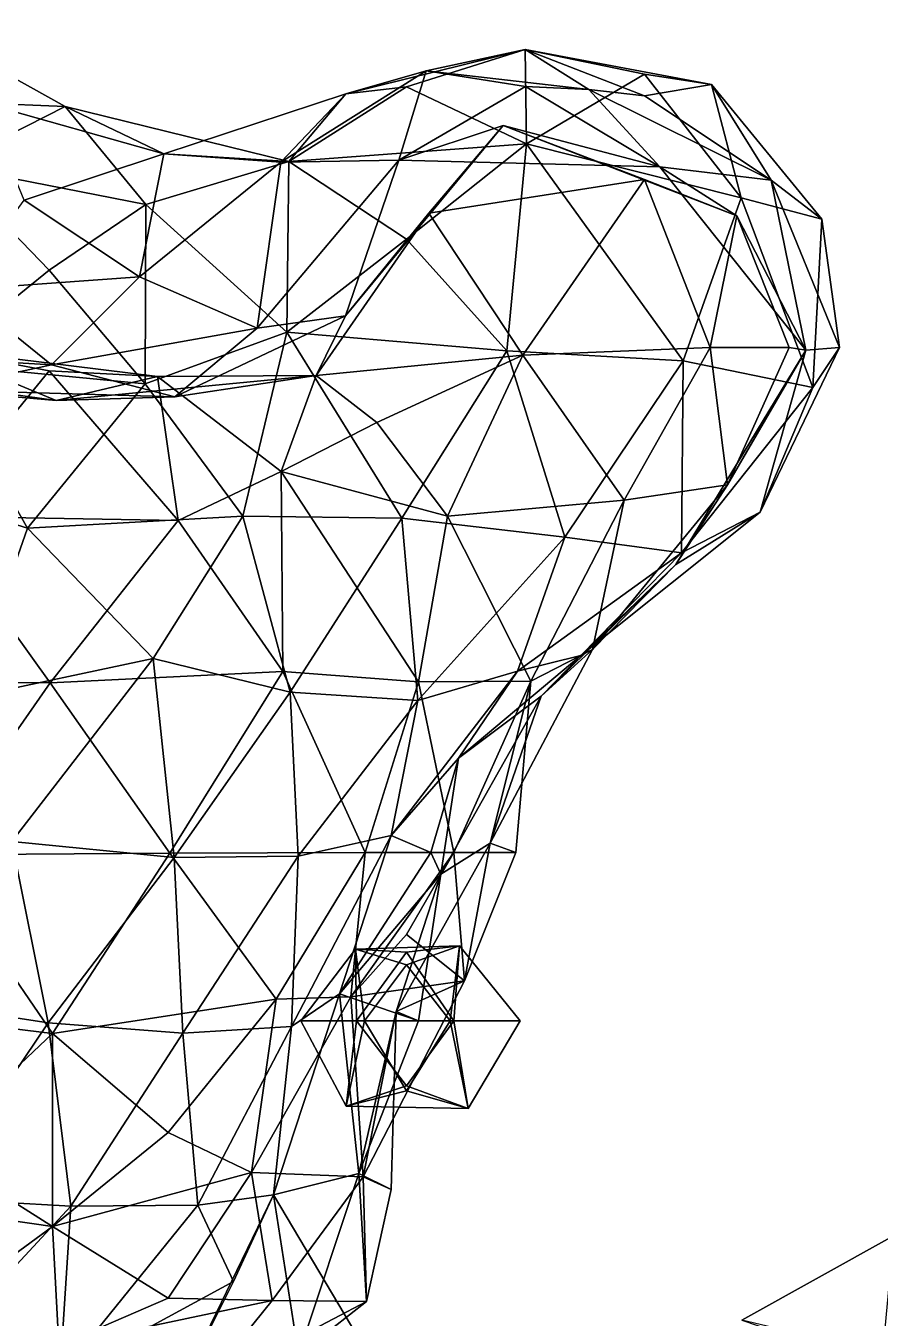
# Model space of a CAD drawing. Extents: x 290034 to 295698, y 4553723 to 4561693.
# Drawn here: x 294730.9 to 294821.3, y 4559677.3 to 4559814.1 of the extents above; entities that cross this region are included whole.
import ezdxf

# ---------------------------------------------------------------- set-up
doc = ezdxf.new("R2010")
doc.units = 0
doc.layers.add('Au_ppm_Pref_-_0_2', color=7, linetype='CONTINUOUS')

msp = doc.modelspace()

# ---------------------------------------------------------------- linework, layer by layer
at = {"layer": 'Au_ppm_Pref_-_0_2'}
for points in [[(294735.02, 4559805.54, 1740.19), (294726.42, 4559805.87, 1746.16), (294719.68, 4559814.06, 1740.72)], [(294719.68, 4559814.06, 1740.72), (294722.64, 4559799.25, 1733.75), (294735.02, 4559805.54, 1740.19)], [(294773.24, 4559809.29, 1750.98), (294764.72, 4559806.88, 1746.16), (294783.71, 4559811.57, 1745.87)], [(294783.71, 4559811.57, 1745.87), (294764.72, 4559806.88, 1746.16), (294771.13, 4559807.6, 1742.9)], [(294783.71, 4559811.57, 1745.87), (294771.13, 4559807.6, 1742.9), (294783.85, 4559801.56, 1738.81)], [(294790.45, 4559807.33, 1752.1), (294773.24, 4559809.29, 1750.98), (294783.71, 4559811.57, 1745.87)], [(294796.33, 4559806.66, 1749.11), (294790.45, 4559807.33, 1752.1), (294783.71, 4559811.57, 1745.87)], [(294796.33, 4559806.66, 1749.11), (294783.71, 4559811.57, 1745.87), (294803.43, 4559807.86, 1746.16)], [(294783.71, 4559811.57, 1745.87), (294783.85, 4559801.56, 1738.81), (294796.33, 4559808.96, 1742.45)], [(294783.71, 4559811.57, 1745.87), (294796.33, 4559808.96, 1742.45), (294803.43, 4559807.86, 1746.16)], [(294773.24, 4559809.29, 1750.98), (294770.32, 4559799.85, 1758.2), (294757.84, 4559799.62, 1752.19)], [(294773.24, 4559809.29, 1750.98), (294757.84, 4559799.62, 1752.19), (294764.72, 4559806.88, 1746.16)], [(294773.24, 4559809.29, 1750.98), (294783.73, 4559807.63, 1755.37), (294770.32, 4559799.85, 1758.2)], [(294773.24, 4559809.29, 1750.98), (294790.45, 4559807.33, 1752.1), (294783.73, 4559807.63, 1755.37)], [(294806.56, 4559795.87, 1740.67), (294796.33, 4559808.96, 1742.45), (294783.85, 4559801.56, 1738.81)], [(294806.56, 4559795.87, 1740.67), (294803.43, 4559807.86, 1746.16), (294796.33, 4559808.96, 1742.45)], [(294796.33, 4559806.66, 1749.11), (294803.43, 4559807.86, 1746.16), (294809.75, 4559797.74, 1752.05)], [(294806.56, 4559795.87, 1740.67), (294815.12, 4559793.61, 1746.16), (294803.43, 4559807.86, 1746.16)], [(294815.12, 4559793.61, 1746.16), (294809.75, 4559797.74, 1752.05), (294803.43, 4559807.86, 1746.16)], [(294745.45, 4559800.5, 1746.53), (294764.72, 4559806.88, 1746.16), (294757.84, 4559799.62, 1752.19)], [(294745.45, 4559800.5, 1746.53), (294758.69, 4559799.7, 1739.67), (294764.72, 4559806.88, 1746.16)], [(294771.13, 4559807.6, 1742.9), (294764.72, 4559806.88, 1746.16), (294758.69, 4559799.7, 1739.67)], [(294771.13, 4559807.6, 1742.9), (294758.69, 4559799.7, 1739.67), (294783.85, 4559801.56, 1738.81)], [(294783.73, 4559807.63, 1755.37), (294797.95, 4559799.15, 1758.51), (294770.32, 4559799.85, 1758.2)], [(294783.73, 4559807.63, 1755.37), (294790.45, 4559807.33, 1752.1), (294797.95, 4559799.15, 1758.51)], [(294790.45, 4559807.33, 1752.1), (294809.75, 4559797.74, 1752.05), (294797.95, 4559799.15, 1758.51)], [(294790.45, 4559807.33, 1752.1), (294796.33, 4559806.66, 1749.11), (294809.75, 4559797.74, 1752.05)], [(294735.02, 4559805.54, 1740.19), (294722.64, 4559799.25, 1733.75), (294743.54, 4559795.16, 1735.21)], [(294730.68, 4559795.61, 1750.12), (294726.42, 4559805.87, 1746.16), (294745.45, 4559800.5, 1746.53)], [(294726.42, 4559805.87, 1746.16), (294735.02, 4559805.54, 1740.19), (294745.45, 4559800.5, 1746.53)], [(294758.69, 4559799.7, 1739.67), (294745.45, 4559800.5, 1746.53), (294735.02, 4559805.54, 1740.19)], [(294735.02, 4559805.54, 1740.19), (294743.54, 4559795.16, 1735.21), (294758.69, 4559799.7, 1739.67)], [(294770.32, 4559799.85, 1758.2), (294781.38, 4559803.51, 1764.02), (294764.69, 4559783.38, 1763.98)], [(294773.5, 4559794.22, 1768.95), (294764.69, 4559783.38, 1763.98), (294781.38, 4559803.51, 1764.02)], [(294770.32, 4559799.85, 1758.2), (294797.95, 4559799.15, 1758.51), (294781.38, 4559803.51, 1764.02)], [(294781.38, 4559803.51, 1764.02), (294796.33, 4559797.8, 1769.92), (294773.5, 4559794.22, 1768.95)], [(294781.38, 4559803.51, 1764.02), (294806.12, 4559793.95, 1763.14), (294796.33, 4559797.8, 1769.92)], [(294781.38, 4559803.51, 1764.02), (294797.95, 4559799.15, 1758.51), (294806.12, 4559793.95, 1763.14)], [(294783.85, 4559801.56, 1738.81), (294758.69, 4559799.7, 1739.67), (294771.13, 4559791.49, 1736.39)], [(294781.75, 4559779.65, 1735.96), (294783.85, 4559801.56, 1738.81), (294771.13, 4559791.49, 1736.39)], [(294800.42, 4559778.59, 1738.92), (294783.85, 4559801.56, 1738.81), (294781.75, 4559779.65, 1735.96)], [(294806.56, 4559795.87, 1740.67), (294783.85, 4559801.56, 1738.81), (294800.42, 4559778.59, 1738.92)], [(294742.89, 4559787.51, 1753.17), (294730.68, 4559795.61, 1750.12), (294745.45, 4559800.5, 1746.53)], [(294742.89, 4559787.51, 1753.17), (294745.45, 4559800.5, 1746.53), (294757.84, 4559799.62, 1752.19)], [(294758.49, 4559781.63, 1733.38), (294758.69, 4559799.7, 1739.67), (294743.54, 4559795.16, 1735.21)], [(294755.34, 4559782.08, 1758.83), (294770.32, 4559799.85, 1758.2), (294764.69, 4559783.38, 1763.98)], [(294755.34, 4559782.08, 1758.83), (294757.84, 4559799.62, 1752.19), (294770.32, 4559799.85, 1758.2)], [(294758.49, 4559781.63, 1733.38), (294771.13, 4559791.49, 1736.39), (294758.69, 4559799.7, 1739.67)], [(294721.1, 4559778.33, 1730.38), (294733.33, 4559788.22, 1731.54), (294722.64, 4559799.25, 1733.75)], [(294733.33, 4559788.22, 1731.54), (294743.54, 4559795.16, 1735.21), (294722.64, 4559799.25, 1733.75)], [(294742.89, 4559787.51, 1753.17), (294757.84, 4559799.62, 1752.19), (294755.34, 4559782.08, 1758.83)], [(294806.12, 4559793.95, 1763.14), (294797.95, 4559799.15, 1758.51), (294813.42, 4559779.75, 1758.62)], [(294797.95, 4559799.15, 1758.51), (294809.75, 4559797.74, 1752.05), (294813.42, 4559779.75, 1758.62)], [(294773.5, 4559794.22, 1768.95), (294796.33, 4559797.8, 1769.92), (294783.45, 4559779.19, 1772.4)], [(294783.45, 4559779.19, 1772.4), (294796.33, 4559797.8, 1769.92), (294803.29, 4559780, 1769.24)], [(294803.29, 4559780, 1769.24), (294796.33, 4559797.8, 1769.92), (294806.12, 4559793.95, 1763.14)], [(294813.42, 4559779.75, 1758.62), (294809.75, 4559797.74, 1752.05), (294816.96, 4559780, 1752.43)], [(294816.96, 4559780, 1752.43), (294809.75, 4559797.74, 1752.05), (294815.12, 4559793.61, 1746.16)], [(294723.74, 4559786.11, 1752.72), (294730.68, 4559795.61, 1750.12), (294742.89, 4559787.51, 1753.17)], [(294806.56, 4559795.87, 1740.67), (294800.42, 4559778.59, 1738.92), (294814.15, 4559775.8, 1744.75)], [(294806.56, 4559795.87, 1740.67), (294814.15, 4559775.8, 1744.75), (294815.12, 4559793.61, 1746.16)], [(294743.54, 4559795.16, 1735.21), (294733.33, 4559788.22, 1731.54), (294743.48, 4559776.17, 1730.78)], [(294743.54, 4559795.16, 1735.21), (294743.48, 4559776.17, 1730.78), (294758.49, 4559781.63, 1733.38)], [(294764.69, 4559783.38, 1763.98), (294773.5, 4559794.22, 1768.95), (294761.57, 4559777.06, 1769.83)], [(294761.57, 4559777.06, 1769.83), (294773.5, 4559794.22, 1768.95), (294783.45, 4559779.19, 1772.4)], [(294803.29, 4559780, 1769.24), (294806.12, 4559793.95, 1763.14), (294811.65, 4559780, 1763.98)], [(294813.42, 4559779.75, 1758.62), (294811.65, 4559780, 1763.98), (294806.12, 4559793.95, 1763.14)], [(294815.12, 4559793.61, 1746.16), (294814.15, 4559775.8, 1744.75), (294816.96, 4559780, 1752.43)], [(294771.13, 4559791.49, 1736.39), (294758.49, 4559781.63, 1733.38), (294781.75, 4559779.65, 1735.96)], [(294721.1, 4559778.33, 1730.38), (294743.48, 4559776.17, 1730.78), (294733.33, 4559788.22, 1731.54)], [(294733.57, 4559778.18, 1757.08), (294723.74, 4559786.11, 1752.72), (294742.89, 4559787.51, 1753.17)], [(294733.57, 4559778.18, 1757.08), (294742.89, 4559787.51, 1753.17), (294755.34, 4559782.08, 1758.83)], [(294733.57, 4559778.18, 1757.08), (294708.24, 4559779.67, 1757.62), (294723.74, 4559786.11, 1752.72)], [(294755.34, 4559782.08, 1758.83), (294764.69, 4559783.38, 1763.98), (294746.64, 4559774.79, 1764.07)], [(294746.64, 4559774.79, 1764.07), (294764.69, 4559783.38, 1763.98), (294761.57, 4559777.06, 1769.83)], [(294733.57, 4559778.18, 1757.08), (294755.34, 4559782.08, 1758.83), (294746.64, 4559774.79, 1764.07)], [(294743.48, 4559776.17, 1730.78), (294753.82, 4559762.18, 1730.56), (294758.49, 4559781.63, 1733.38)], [(294758.49, 4559781.63, 1733.38), (294753.82, 4559762.18, 1730.56), (294770.65, 4559761.95, 1735.07)], [(294770.65, 4559761.95, 1735.07), (294781.75, 4559779.65, 1735.96), (294758.49, 4559781.63, 1733.38)], [(294733.57, 4559778.18, 1757.08), (294721.26, 4559775.53, 1764), (294708.24, 4559779.67, 1757.62)], [(294734.05, 4559774.42, 1770.24), (294720.75, 4559779.91, 1775.85), (294708.27, 4559778, 1770.14)], [(294720.76, 4559762.15, 1781.74), (294720.75, 4559779.91, 1775.85), (294733.33, 4559777.55, 1780.98)], [(294734.05, 4559774.42, 1770.24), (294744.78, 4559776.93, 1775.38), (294720.75, 4559779.91, 1775.85)], [(294720.75, 4559779.91, 1775.85), (294744.78, 4559776.93, 1775.38), (294733.33, 4559777.55, 1780.98)], [(294761.57, 4559777.06, 1769.83), (294783.45, 4559779.19, 1772.4), (294768, 4559772.07, 1774.69)], [(294768, 4559772.07, 1774.69), (294783.45, 4559779.19, 1772.4), (294775.5, 4559762.18, 1774.77)], [(294781.75, 4559779.65, 1735.96), (294770.65, 4559761.95, 1735.07), (294787.91, 4559759.95, 1739.45)], [(294775.5, 4559762.18, 1774.77), (294783.45, 4559779.19, 1772.4), (294794.2, 4559763.87, 1769.47)], [(294787.91, 4559759.95, 1739.45), (294800.42, 4559778.59, 1738.92), (294781.75, 4559779.65, 1735.96)], [(294803.29, 4559780, 1769.24), (294794.2, 4559763.87, 1769.47), (294783.45, 4559779.19, 1772.4)], [(294803.29, 4559780, 1769.24), (294805.12, 4559765.47, 1762.69), (294794.2, 4559763.87, 1769.47)], [(294805.12, 4559765.47, 1762.69), (294813.42, 4559779.75, 1758.62), (294799.66, 4559757.05, 1758.1)], [(294799.66, 4559757.05, 1758.1), (294813.42, 4559779.75, 1758.62), (294808.58, 4559762.58, 1752.15)], [(294803.29, 4559780, 1769.24), (294811.65, 4559780, 1763.98), (294805.12, 4559765.47, 1762.69)], [(294805.12, 4559765.47, 1762.69), (294811.65, 4559780, 1763.98), (294813.42, 4559779.75, 1758.62)], [(294813.42, 4559779.75, 1758.62), (294816.96, 4559780, 1752.43), (294808.58, 4559762.58, 1752.15)], [(294814.15, 4559775.8, 1744.75), (294808.58, 4559762.58, 1752.15), (294816.96, 4559780, 1752.43)], [(294721.26, 4559775.53, 1764), (294734.05, 4559774.42, 1770.24), (294708.27, 4559778, 1770.14)], [(294721.1, 4559778.33, 1730.38), (294711.51, 4559766.98, 1726.39), (294731.02, 4559760.91, 1728.93)], [(294721.1, 4559778.33, 1730.38), (294731.02, 4559760.91, 1728.93), (294743.48, 4559776.17, 1730.78)], [(294733.57, 4559778.18, 1757.08), (294746.64, 4559774.79, 1764.07), (294721.26, 4559775.53, 1764)], [(294800.42, 4559778.59, 1738.92), (294787.91, 4559759.95, 1739.45), (294800.27, 4559758.29, 1745.79)], [(294800.42, 4559778.59, 1738.92), (294800.27, 4559758.29, 1745.79), (294814.15, 4559775.8, 1744.75)], [(294720.76, 4559762.15, 1781.74), (294733.33, 4559777.55, 1780.98), (294746.97, 4559761.7, 1780.73)], [(294744.78, 4559776.93, 1775.38), (294746.97, 4559761.7, 1780.73), (294733.33, 4559777.55, 1780.98)], [(294746.64, 4559774.79, 1764.07), (294761.57, 4559777.06, 1769.83), (294734.05, 4559774.42, 1770.24)], [(294734.05, 4559774.42, 1770.24), (294761.57, 4559777.06, 1769.83), (294744.78, 4559776.93, 1775.38)], [(294757.89, 4559766.89, 1777.13), (294744.78, 4559776.93, 1775.38), (294761.57, 4559777.06, 1769.83)], [(294746.97, 4559761.7, 1780.73), (294744.78, 4559776.93, 1775.38), (294757.89, 4559766.89, 1777.13)], [(294761.57, 4559777.06, 1769.83), (294768, 4559772.07, 1774.69), (294757.89, 4559766.89, 1777.13)], [(294721.26, 4559775.53, 1764), (294746.64, 4559774.79, 1764.07), (294734.05, 4559774.42, 1770.24)], [(294731.02, 4559760.91, 1728.93), (294753.82, 4559762.18, 1730.56), (294743.48, 4559776.17, 1730.78)], [(294808.58, 4559762.58, 1752.15), (294814.15, 4559775.8, 1744.75), (294800.27, 4559758.29, 1745.79)], [(294768, 4559772.07, 1774.69), (294775.5, 4559762.18, 1774.77), (294757.89, 4559766.89, 1777.13)], [(294731.02, 4559760.91, 1728.93), (294711.51, 4559766.98, 1726.39), (294724.71, 4559742.93, 1727.06)], [(294758.07, 4559745.74, 1780.32), (294746.97, 4559761.7, 1780.73), (294757.89, 4559766.89, 1777.13)], [(294775.5, 4559762.18, 1774.77), (294772.41, 4559744.63, 1776.68), (294757.89, 4559766.89, 1777.13)], [(294758.07, 4559745.74, 1780.32), (294757.89, 4559766.89, 1777.13), (294772.41, 4559744.63, 1776.68)], [(294794.2, 4559763.87, 1769.47), (294805.12, 4559765.47, 1762.69), (294790.85, 4559748.06, 1763.98)], [(294805.12, 4559765.47, 1762.69), (294799.66, 4559757.05, 1758.1), (294790.85, 4559748.06, 1763.98)], [(294794.2, 4559763.87, 1769.47), (294784.32, 4559744.7, 1769.93), (294775.5, 4559762.18, 1774.77)], [(294794.2, 4559763.87, 1769.47), (294790.85, 4559748.06, 1763.98), (294784.32, 4559744.7, 1769.93)], [(294708, 4559744.67, 1780.01), (294720.76, 4559762.15, 1781.74), (294733.41, 4559744.52, 1781.57)], [(294733.41, 4559744.52, 1781.57), (294720.76, 4559762.15, 1781.74), (294746.97, 4559761.7, 1780.73)], [(294731.02, 4559760.91, 1728.93), (294744.34, 4559747.1, 1730), (294753.82, 4559762.18, 1730.56)], [(294733.41, 4559744.52, 1781.57), (294746.97, 4559761.7, 1780.73), (294758.07, 4559745.74, 1780.32)], [(294744.34, 4559747.1, 1730), (294758.83, 4559743.52, 1734.93), (294753.82, 4559762.18, 1730.56)], [(294758.83, 4559743.52, 1734.93), (294770.65, 4559761.95, 1735.07), (294753.82, 4559762.18, 1730.56)], [(294758.83, 4559743.52, 1734.93), (294772.33, 4559742.64, 1740.36), (294770.65, 4559761.95, 1735.07)], [(294772.33, 4559742.64, 1740.36), (294787.91, 4559759.95, 1739.45), (294770.65, 4559761.95, 1735.07)], [(294772.41, 4559744.63, 1776.68), (294775.5, 4559762.18, 1774.77), (294784.32, 4559744.7, 1769.93)], [(294808.58, 4559762.58, 1752.15), (294800.27, 4559758.29, 1745.79), (294789.61, 4559747.43, 1752.1)], [(294808.58, 4559762.58, 1752.15), (294789.61, 4559747.43, 1752.1), (294799.66, 4559757.05, 1758.1)], [(294731.02, 4559760.91, 1728.93), (294724.71, 4559742.93, 1727.06), (294744.34, 4559747.1, 1730)], [(294782.88, 4559745.75, 1745.79), (294787.91, 4559759.95, 1739.45), (294772.33, 4559742.64, 1740.36)], [(294800.27, 4559758.29, 1745.79), (294787.91, 4559759.95, 1739.45), (294782.88, 4559745.75, 1745.79)], [(294789.61, 4559747.43, 1752.1), (294800.27, 4559758.29, 1745.79), (294782.88, 4559745.75, 1745.79)], [(294790.85, 4559748.06, 1763.98), (294799.66, 4559757.05, 1758.1), (294785.41, 4559743.11, 1758.2)], [(294799.66, 4559757.05, 1758.1), (294789.61, 4559747.43, 1752.1), (294785.41, 4559743.11, 1758.2)], [(294780.01, 4559727.56, 1763.8), (294784.32, 4559744.7, 1769.93), (294790.85, 4559748.06, 1763.98)], [(294790.85, 4559748.06, 1763.98), (294785.41, 4559743.11, 1758.2), (294780.01, 4559727.56, 1763.8)], [(294744.34, 4559747.1, 1730), (294724.71, 4559742.93, 1727.06), (294729.38, 4559727.72, 1729.13)], [(294744.34, 4559747.1, 1730), (294729.38, 4559727.72, 1729.13), (294746.54, 4559726.02, 1735.03)], [(294744.34, 4559747.1, 1730), (294746.54, 4559726.02, 1735.03), (294758.83, 4559743.52, 1734.93)], [(294776.66, 4559736.54, 1752.1), (294785.41, 4559743.11, 1758.2), (294789.61, 4559747.43, 1752.1)], [(294789.61, 4559747.43, 1752.1), (294782.88, 4559745.75, 1745.79), (294776.66, 4559736.54, 1752.1)], [(294746.11, 4559726.49, 1781.51), (294733.41, 4559744.52, 1781.57), (294758.07, 4559745.74, 1780.32)], [(294746.11, 4559726.49, 1781.51), (294758.07, 4559745.74, 1780.32), (294766.78, 4559726.55, 1779.75)], [(294766.78, 4559726.55, 1779.75), (294758.07, 4559745.74, 1780.32), (294772.41, 4559744.63, 1776.68)], [(294782.88, 4559745.75, 1745.79), (294772.33, 4559742.64, 1740.36), (294769.51, 4559728.35, 1746.77)], [(294782.88, 4559745.75, 1745.79), (294769.51, 4559728.35, 1746.77), (294776.66, 4559736.54, 1752.1)], [(294720.73, 4559726.31, 1780.51), (294708, 4559744.67, 1780.01), (294733.41, 4559744.52, 1781.57)], [(294720.73, 4559726.31, 1780.51), (294733.41, 4559744.52, 1781.57), (294746.11, 4559726.49, 1781.51)], [(294776.15, 4559726.55, 1774.51), (294766.78, 4559726.55, 1779.75), (294772.41, 4559744.63, 1776.68)], [(294772.41, 4559744.63, 1776.68), (294784.32, 4559744.7, 1769.93), (294776.15, 4559726.55, 1774.51)], [(294782.71, 4559726.55, 1769.92), (294776.15, 4559726.55, 1774.51), (294784.32, 4559744.7, 1769.93)], [(294780.01, 4559727.56, 1763.8), (294782.71, 4559726.55, 1769.92), (294784.32, 4559744.7, 1769.93)], [(294746.54, 4559726.02, 1735.03), (294759.67, 4559726.19, 1740.36), (294758.83, 4559743.52, 1734.93)], [(294758.83, 4559743.52, 1734.93), (294759.67, 4559726.19, 1740.36), (294772.33, 4559742.64, 1740.36)], [(294759.67, 4559726.19, 1740.36), (294769.51, 4559728.35, 1746.77), (294772.33, 4559742.64, 1740.36)], [(294780.01, 4559727.56, 1763.8), (294785.41, 4559743.11, 1758.2), (294774.77, 4559724.26, 1757.2)], [(294785.41, 4559743.11, 1758.2), (294776.66, 4559736.54, 1752.1), (294774.77, 4559724.26, 1757.2)], [(294773.71, 4559726.55, 1752.1), (294776.66, 4559736.54, 1752.1), (294769.51, 4559728.35, 1746.77)], [(294776.66, 4559736.54, 1752.1), (294773.71, 4559726.55, 1752.1), (294774.77, 4559724.26, 1757.2)], [(294729.38, 4559727.72, 1729.13), (294716.95, 4559711.04, 1728.89), (294733.21, 4559708.54, 1734.29)], [(294729.38, 4559727.72, 1729.13), (294733.21, 4559708.54, 1734.29), (294746.54, 4559726.02, 1735.03)], [(294769.51, 4559728.35, 1746.77), (294758.98, 4559708.15, 1746.36), (294764.06, 4559711.62, 1753.04)], [(294758.98, 4559708.15, 1746.36), (294769.51, 4559728.35, 1746.77), (294759.67, 4559726.19, 1740.36)], [(294764.06, 4559711.62, 1753.04), (294773.71, 4559726.55, 1752.1), (294769.51, 4559728.35, 1746.77)], [(294777.3, 4559712.98, 1769.92), (294780.01, 4559727.56, 1763.8), (294770.06, 4559709.75, 1763.87)], [(294780.01, 4559727.56, 1763.8), (294774.77, 4559724.26, 1757.2), (294770.06, 4559709.75, 1763.87)], [(294777.3, 4559712.98, 1769.92), (294782.71, 4559726.55, 1769.92), (294780.01, 4559727.56, 1763.8)], [(294707.87, 4559710.56, 1779.72), (294720.73, 4559726.31, 1780.51), (294733.66, 4559707.4, 1780.55)], [(294720.73, 4559726.31, 1780.51), (294746.11, 4559726.49, 1781.51), (294733.66, 4559707.4, 1780.55)], [(294746.54, 4559726.02, 1735.03), (294733.21, 4559708.54, 1734.29), (294747.48, 4559707.43, 1739.85)], [(294733.66, 4559707.4, 1780.55), (294746.11, 4559726.49, 1781.51), (294757.34, 4559711.05, 1780.46)], [(294746.11, 4559726.49, 1781.51), (294766.78, 4559726.55, 1779.75), (294757.34, 4559711.05, 1780.46)], [(294746.54, 4559726.02, 1735.03), (294747.48, 4559707.43, 1739.85), (294759.67, 4559726.19, 1740.36)], [(294747.48, 4559707.43, 1739.85), (294758.98, 4559708.15, 1746.36), (294759.67, 4559726.19, 1740.36)], [(294765.27, 4559711.28, 1775.26), (294757.34, 4559711.05, 1780.46), (294766.78, 4559726.55, 1779.75)], [(294764.06, 4559711.62, 1753.04), (294774.77, 4559724.26, 1757.2), (294773.71, 4559726.55, 1752.1)], [(294776.15, 4559726.55, 1774.51), (294765.27, 4559711.28, 1775.26), (294766.78, 4559726.55, 1779.75)], [(294771.13, 4559717.87, 1772.81), (294765.27, 4559711.28, 1775.26), (294776.15, 4559726.55, 1774.51)], [(294771.13, 4559717.87, 1772.81), (294776.15, 4559726.55, 1774.51), (294777.3, 4559712.98, 1769.92)], [(294782.71, 4559726.55, 1769.92), (294777.3, 4559712.98, 1769.92), (294776.15, 4559726.55, 1774.51)], [(294764.06, 4559711.62, 1753.04), (294772.41, 4559708.73, 1758.04), (294774.77, 4559724.26, 1757.2)], [(294774.77, 4559724.26, 1757.2), (294772.41, 4559708.73, 1758.04), (294770.06, 4559709.75, 1763.87)], [(294777.3, 4559712.98, 1769.92), (294765.27, 4559711.28, 1775.26), (294771.13, 4559717.87, 1772.81)], [(294766.71, 4559708.73, 1801.7), (294759.96, 4559708.73, 1799.62), (294765.75, 4559716.33, 1799.62)], [(294765.75, 4559716.33, 1799.62), (294759.96, 4559708.73, 1799.62), (294765.86, 4559708.73, 1797.13)], [(294765.75, 4559716.33, 1799.62), (294776.77, 4559716.7, 1799.62), (294771.13, 4559714.68, 1801.6)], [(294776.77, 4559716.7, 1799.62), (294765.75, 4559716.33, 1799.62), (294771.13, 4559716.03, 1797.18)], [(294766.71, 4559708.73, 1801.7), (294765.75, 4559716.33, 1799.62), (294771.13, 4559714.68, 1801.6)], [(294765.75, 4559716.33, 1799.62), (294765.86, 4559708.73, 1797.13), (294771.13, 4559716.03, 1797.18)], [(294776.77, 4559716.7, 1799.62), (294775.78, 4559708.73, 1801.81), (294771.13, 4559714.68, 1801.6)], [(294776.77, 4559716.7, 1799.62), (294771.13, 4559716.03, 1797.18), (294776.15, 4559708.73, 1797.25)], [(294776.77, 4559716.7, 1799.62), (294783.19, 4559708.73, 1799.62), (294775.78, 4559708.73, 1801.81)], [(294783.19, 4559708.73, 1799.62), (294776.77, 4559716.7, 1799.62), (294776.15, 4559708.73, 1797.25)], [(294771.13, 4559716.03, 1797.18), (294765.86, 4559708.73, 1797.13), (294776.15, 4559708.73, 1797.25)], [(294766.71, 4559708.73, 1801.7), (294771.13, 4559714.68, 1801.6), (294775.78, 4559708.73, 1801.81)], [(294766.56, 4559692.22, 1769.13), (294765.27, 4559711.28, 1775.26), (294777.3, 4559712.98, 1769.92)], [(294766.56, 4559692.22, 1769.13), (294777.3, 4559712.98, 1769.92), (294770.06, 4559709.75, 1763.87)], [(294716.95, 4559711.04, 1728.89), (294720.69, 4559689.99, 1734.5), (294733.21, 4559708.54, 1734.29)], [(294733.66, 4559707.4, 1780.55), (294757.34, 4559711.05, 1780.46), (294745.93, 4559696.92, 1779.79)], [(294754.75, 4559692.71, 1775.28), (294745.93, 4559696.92, 1779.79), (294757.34, 4559711.05, 1780.46)], [(294766.56, 4559692.22, 1769.13), (294754.75, 4559692.71, 1775.28), (294765.27, 4559711.28, 1775.26)], [(294754.75, 4559692.71, 1775.28), (294757.34, 4559711.05, 1780.46), (294765.27, 4559711.28, 1775.26)], [(294757.07, 4559690.32, 1751.97), (294766.11, 4559692.59, 1758.89), (294764.06, 4559711.62, 1753.04)], [(294757.07, 4559690.32, 1751.97), (294764.06, 4559711.62, 1753.04), (294758.98, 4559708.15, 1746.36)], [(294766.11, 4559692.59, 1758.89), (294772.41, 4559708.73, 1758.04), (294764.06, 4559711.62, 1753.04)], [(294707.87, 4559710.56, 1779.72), (294733.66, 4559707.4, 1780.55), (294720.73, 4559695.15, 1780.38)], [(294769.53, 4559690.91, 1763.98), (294770.06, 4559709.75, 1763.87), (294766.11, 4559692.59, 1758.89)], [(294766.11, 4559692.59, 1758.89), (294770.06, 4559709.75, 1763.87), (294772.41, 4559708.73, 1758.04)], [(294770.06, 4559709.75, 1763.87), (294769.53, 4559690.91, 1763.98), (294766.56, 4559692.22, 1769.13)], [(294720.69, 4559689.99, 1734.5), (294735.62, 4559689.13, 1739.72), (294733.21, 4559708.54, 1734.29)], [(294735.62, 4559689.13, 1739.72), (294747.48, 4559707.43, 1739.85), (294733.21, 4559708.54, 1734.29)], [(294749.05, 4559689.22, 1745.14), (294758.98, 4559708.15, 1746.36), (294747.48, 4559707.43, 1739.85)], [(294757.07, 4559690.32, 1751.97), (294758.98, 4559708.15, 1746.36), (294749.05, 4559689.22, 1745.14)], [(294766.71, 4559708.73, 1801.7), (294764.75, 4559699.71, 1799.62), (294759.96, 4559708.73, 1799.62)], [(294759.96, 4559708.73, 1799.62), (294764.75, 4559699.71, 1799.62), (294765.86, 4559708.73, 1797.13)], [(294766.71, 4559708.73, 1801.7), (294771.13, 4559701.33, 1802.08), (294764.75, 4559699.71, 1799.62)], [(294764.75, 4559699.71, 1799.62), (294771.13, 4559701.86, 1797.33), (294765.86, 4559708.73, 1797.13)], [(294776.15, 4559708.73, 1797.25), (294765.86, 4559708.73, 1797.13), (294771.13, 4559701.86, 1797.33)], [(294766.71, 4559708.73, 1801.7), (294775.78, 4559708.73, 1801.81), (294771.13, 4559701.33, 1802.08)], [(294777.67, 4559699.48, 1799.62), (294771.13, 4559701.33, 1802.08), (294775.78, 4559708.73, 1801.81)], [(294777.67, 4559699.48, 1799.62), (294776.15, 4559708.73, 1797.25), (294771.13, 4559701.86, 1797.33)], [(294783.19, 4559708.73, 1799.62), (294777.67, 4559699.48, 1799.62), (294775.78, 4559708.73, 1801.81)], [(294777.67, 4559699.48, 1799.62), (294783.19, 4559708.73, 1799.62), (294776.15, 4559708.73, 1797.25)], [(294733.69, 4559686.97, 1777.27), (294720.73, 4559695.15, 1780.38), (294733.66, 4559707.4, 1780.55)], [(294733.66, 4559707.4, 1780.55), (294745.93, 4559696.92, 1779.79), (294733.69, 4559686.97, 1777.27)], [(294749.05, 4559689.22, 1745.14), (294747.48, 4559707.43, 1739.85), (294735.62, 4559689.13, 1739.72)], [(294764.75, 4559699.71, 1799.62), (294777.67, 4559699.48, 1799.62), (294771.13, 4559701.86, 1797.33)], [(294777.67, 4559699.48, 1799.62), (294764.75, 4559699.71, 1799.62), (294771.13, 4559701.33, 1802.08)], [(294754.75, 4559692.71, 1775.28), (294733.69, 4559686.97, 1777.27), (294745.93, 4559696.92, 1779.79)], [(294708.08, 4559690.67, 1775.97), (294720.73, 4559695.15, 1780.38), (294733.69, 4559686.97, 1777.27)], [(294745.93, 4559679.39, 1773.76), (294733.69, 4559686.97, 1777.27), (294754.75, 4559692.71, 1775.28)], [(294756.91, 4559679.16, 1768.66), (294745.93, 4559679.39, 1773.76), (294754.75, 4559692.71, 1775.28)], [(294756.91, 4559679.16, 1768.66), (294754.75, 4559692.71, 1775.28), (294766.56, 4559692.22, 1769.13)], [(294766.92, 4559679.04, 1763.98), (294756.91, 4559679.16, 1768.66), (294766.56, 4559692.22, 1769.13)], [(294757.07, 4559690.32, 1751.97), (294759.73, 4559673.4, 1757.56), (294766.11, 4559692.59, 1758.89)], [(294766.11, 4559692.59, 1758.89), (294759.73, 4559673.4, 1757.56), (294766.92, 4559679.04, 1763.98)], [(294766.92, 4559679.04, 1763.98), (294769.53, 4559690.91, 1763.98), (294766.11, 4559692.59, 1758.89)], [(294766.92, 4559679.04, 1763.98), (294766.56, 4559692.22, 1769.13), (294769.53, 4559690.91, 1763.98)], [(294708.08, 4559690.67, 1775.97), (294733.69, 4559686.97, 1777.27), (294720.73, 4559677.5, 1774.39)], [(294752.82, 4559681.17, 1746.16), (294746.03, 4559667.55, 1750.21), (294757.07, 4559690.32, 1751.97)], [(294746.03, 4559667.55, 1750.21), (294769.46, 4559669.48, 1752.38), (294757.07, 4559690.32, 1751.97)], [(294752.82, 4559681.17, 1746.16), (294757.07, 4559690.32, 1751.97), (294749.05, 4559689.22, 1745.14)], [(294769.46, 4559669.48, 1752.38), (294759.73, 4559673.4, 1757.56), (294757.07, 4559690.32, 1751.97)], [(294721.03, 4559673.44, 1740.59), (294735.62, 4559689.13, 1739.72), (294720.69, 4559689.99, 1734.5)], [(294721.03, 4559673.44, 1740.59), (294734.46, 4559671.18, 1746.19), (294735.62, 4559689.13, 1739.72)], [(294752.82, 4559681.17, 1746.16), (294749.05, 4559689.22, 1745.14), (294734.46, 4559671.18, 1746.19)], [(294749.05, 4559689.22, 1745.14), (294735.62, 4559689.13, 1739.72), (294734.46, 4559671.18, 1746.19)], [(294734.34, 4559674.38, 1769.69), (294720.73, 4559677.5, 1774.39), (294733.69, 4559686.97, 1777.27)], [(294734.34, 4559674.38, 1769.69), (294733.69, 4559686.97, 1777.27), (294745.93, 4559679.39, 1773.76)], [(294806.64, 4559677.05, 1816.87), (294822.71, 4559685.98, 1817.43), (294821.53, 4559673.53, 1823.47)], [(294822.71, 4559685.98, 1817.43), (294806.64, 4559677.05, 1816.87), (294822.82, 4559671.55, 1813.07)], [(294734.46, 4559671.18, 1746.19), (294746.03, 4559667.55, 1750.21), (294752.82, 4559681.17, 1746.16)], [(294756.91, 4559679.16, 1768.66), (294734.34, 4559674.38, 1769.69), (294745.93, 4559679.39, 1773.76)], [(294710.24, 4559678.44, 1769.13), (294720.73, 4559677.5, 1774.39), (294734.34, 4559674.38, 1769.69)], [(294710.24, 4559678.44, 1769.13), (294734.34, 4559674.38, 1769.69), (294722.71, 4559673.5, 1763.73)], [(294756.91, 4559679.16, 1768.66), (294749.46, 4559669.87, 1764.64), (294734.34, 4559674.38, 1769.69)], [(294766.92, 4559679.04, 1763.98), (294749.46, 4559669.87, 1764.64), (294756.91, 4559679.16, 1768.66)], [(294749.46, 4559669.87, 1764.64), (294766.92, 4559679.04, 1763.98), (294759.73, 4559673.4, 1757.56)]]:
    msp.add_3dface(points, dxfattribs=at)

doc.saveas('drawing.dxf')
